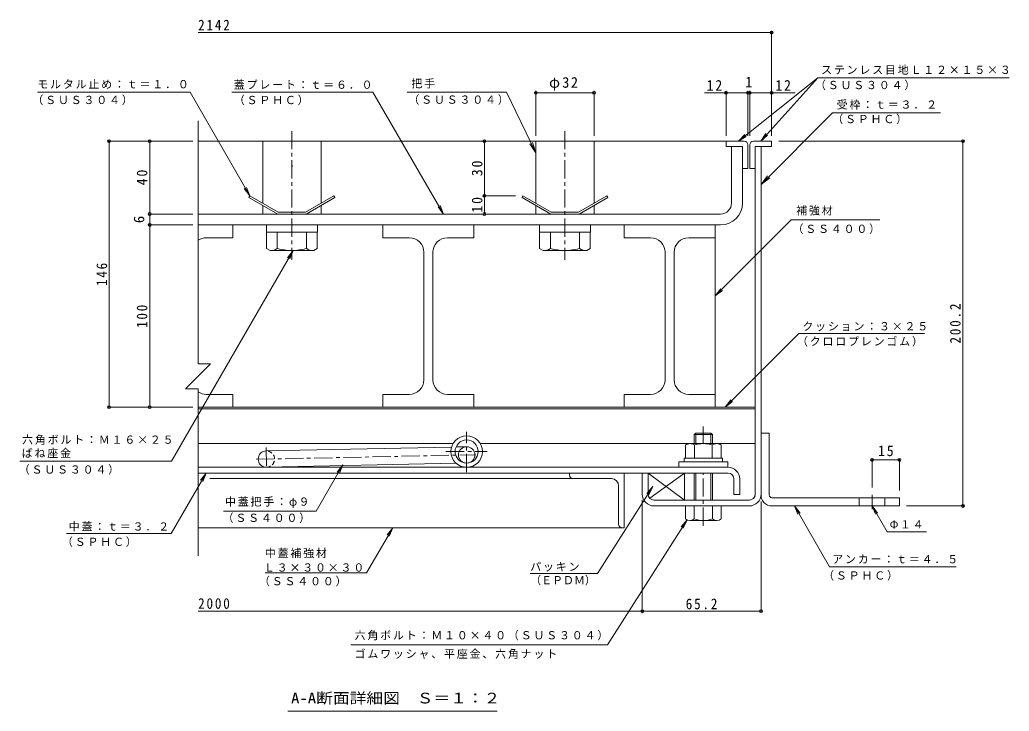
# Model space of a CAD drawing. Units: millimetres on the paper, enlarged 10 times, with parts at other scales. Extents: x -2685 to 2761, y -1962 to 1902.
# Drawn here: x 43 to 2761, y 5 to 1902 of the extents above; entities that cross this region are included whole.
import ezdxf
from ezdxf.enums import TextEntityAlignment as Align

# ---------------------------------------------------------------- set-up
doc = ezdxf.new("R2010")
doc.units = ezdxf.units.MM
doc.header["$LTSCALE"] = 10
doc.header["$PDMODE"] = 32
doc.header["$PDSIZE"] = 8
doc.linetypes.add('CHAIN1', pattern=[8, 5, -1, 1, -1])
doc.linetypes.add('DASHED1', pattern=[1.8, 1.2, -0.6])
for name, color, linetype, lineweight in [('D-1', 2, 'Continuous', 9), ('D-2', 3, 'Continuous', 9), ('D-3', 4, 'Continuous', 9), ('D-5', 7, 'Continuous', 9), ('D-6', 6, 'Continuous', 9), ('D-7', 5, 'Continuous', 5), ('D-8', 5, 'Continuous', 5), ('D-9', 134, 'Continuous', 5), ('D-A', 3, 'Continuous', 9), ('D-B', 6, 'Continuous', 9), ('D-C', 2, 'Continuous', 9), ('D-E', 3, 'Continuous', 9), ('D-F', 7, 'Continuous', 9)]:
    doc.layers.add(name, color=color, linetype=linetype, lineweight=lineweight)
doc.styles.add('ＭＳ ゴシック', font='')
doc.styles.get('ＭＳ ゴシック').set_extended_font_data('MS Gothic')

msp = doc.modelspace()

# ---------------------------------------------------------------- linework, layer by layer
at = {"layer": 'D-1'}
for p, q in [((2062.9, 600.2), (2062.9, 1554.2)), ((2078.9, 1554.2), (2062.9, 1554.2)), ((2078.9, 600.2), (2078.9, 1554.2)), ((1768.9, 600.2), (1768.9, 658.2)), ((2046.9, 584.2), (1784.9, 584.2)), ((1784.9, 568.2), (1895.4, 568.2)), ((2046.9, 568.2), (1945.4, 568.2))]:
    msp.add_line(p, q, dxfattribs=at)
msp.add_lwpolyline([(1752.9, 600.2), (1752.9, 658.2), (1768.9, 658.2)], dxfattribs=at)
for centre, radius, start, end in [((1784.9, 600.2), 32, 180, 270), ((1784.9, 600.2), 16, 180, 270), ((2046.9, 600.2), 16, 270, 0), ((2046.9, 600.2), 32, 270, 0)]:
    msp.add_arc(centre, radius, start, end, dxfattribs=at)
at = {"layer": 'D-2'}
for p, q in [((1997.9, 1554.21), (2027.9, 1554.21)), ((1997.9, 1554.21), (1997.9, 1399.21)), ((2027.9, 1399.21), (2027.9, 1554.21)), ((532.9, 1369.21), (1967.9, 1369.21)), ((532.9, 1339.21), (1967.9, 1339.21))]:
    msp.add_line(p, q, dxfattribs=at)
at = {"layer": 'D-2', "linetype": 'CHAIN1'}
for p, q in [((1270.4, 660.71), (1270.4, 771.69)), ((1213.65, 717.45), (1327.14, 717.45))]:
    msp.add_line(p, q, dxfattribs=at)
at = {"layer": 'D-2'}
for radius in [43.25, 31.75]:
    msp.add_circle((1270.4, 717.45), radius, dxfattribs=at)
for radius in [30, 60]:
    msp.add_arc((1967.9, 1399.21), radius, 270, 0, dxfattribs=at)
at = {"layer": 'D-3'}
for p, q in [((1982.9, 1569.21), (532.9, 1569.21)), ((1982.9, 1569.21), (1982.9, 1554.21)), ((2032.9, 1569.21), (1982.9, 1569.21)), ((1982.9, 1554.21), (2027.9, 1554.21)), ((2027.9, 1554.21), (2027.9, 1494.21)), ((2042.9, 1559.21), (2042.9, 1494.21)), ((2047.9, 1559.2), (2047.9, 1494.2)), ((2057.9, 1569.2), (2107.9, 1569.2)), ((2107.9, 1554.2), (2062.9, 1554.2)), ((2062.9, 1494.2), (2062.9, 1554.2)), ((2107.9, 1569.2), (2107.9, 1554.2)), ((789.33, 1504.1), (791.83, 1499.77)), ((2027.9, 1494.21), (2042.9, 1494.21)), ((2062.9, 1494.2), (2047.9, 1494.2)), ((674.95, 1419.2), (672.45, 1414.87)), ((672.45, 1414.87), (751.56, 1369.21)), ((674.95, 1419.2), (752.89, 1374.21)), ((905.84, 1419.21), (827.9, 1374.21)), ((908.34, 1414.88), (829.24, 1369.21)), ((905.84, 1419.21), (908.34, 1414.88)), ((1424.95, 1419.21), (1422.45, 1414.88)), ((1422.45, 1414.88), (1501.56, 1369.21)), ((1424.95, 1419.21), (1502.89, 1374.21)), ((1655.84, 1419.21), (1577.9, 1374.21)), ((1658.34, 1414.88), (1579.24, 1369.21)), ((1655.84, 1419.21), (1658.34, 1414.88)), ((751.56, 1369.21), (829.24, 1369.21)), ((827.9, 1374.21), (752.89, 1374.21)), ((1501.56, 1369.21), (1579.24, 1369.21)), ((1577.9, 1374.21), (1502.89, 1374.21))]:
    msp.add_line(p, q, dxfattribs=at)
for centre, start, end in [((2032.9, 1559.21), 0, 90), ((2057.9, 1559.2), 90, 180)]:
    msp.add_arc(centre, 10, start, end, dxfattribs=at)
at = {"layer": 'D-5'}
for p, q in [((2234.73, 1743.25), (2016.8, 1569.2)), ((2234.73, 1743.25), (2760.57, 1743.25)), ((91.62, 1703.96), (510.55, 1703.96)), ((625.51, 1703.96), (1012.69, 1703.96)), ((1206.99, 1369.21), (1012.69, 1703.96)), ((1379.98, 1703.96), (1106.73, 1703.96)), ((1379.98, 1703.96), (1460.4, 1536.87)), ((2275.29, 1647.25), (2078.9, 1450.17)), ((2275.29, 1647.25), (2571.63, 1647.25)), ((2016.81, 1569.21), (2034.14, 1587.22)), ((2016.81, 1569.21), (2038.21, 1582.12)), ((2077.93, 1569.2), (2096.94, 1585.43)), ((1460.4, 1536.87), (1443.97, 1561.97)), ((1460.4, 1536.87), (1451.03, 1565.37)), ((2078.9, 1450.17), (2097.12, 1474)), ((2078.9, 1450.17), (2102.66, 1468.48)), ((674.95, 1419.2), (659.73, 1439.04)), ((1206.99, 1369.21), (1191.73, 1389.01)), ((1206.99, 1369.21), (1197.37, 1392.28)), ((2405.39, 1353.42), (2161.84, 1353.42)), ((793.98, 1269.2), (778.76, 1249.37)), ((1952.9, 1144.48), (1972.73, 1159.7)), ((2182.94, 1041.3), (1980.85, 839.21)), ((2182.94, 1041.3), (2527.47, 1041.3)), ((1980.85, 839.21), (1996.07, 859.04)), ((1980.85, 839.21), (2000.68, 854.43)), ((460.04, 690.8), (43.05, 690.8)), ((930.41, 680.85), (915.14, 661.05)), ((930.41, 680.85), (920.79, 657.78)), ((458.81, 492.38), (555.05, 658.2)), ((555.05, 658.2), (539.79, 638.4)), ((555.05, 658.2), (545.43, 635.13)), ((1629.65, 383.08), (1781.38, 621.18)), ((1781.38, 621.18), (1765.31, 602.04)), ((1781.38, 621.18), (1770.81, 598.53)), ((2170.81, 568.2), (2180.38, 545.1)), ((2170.81, 568.2), (2186.03, 548.37)), ((2170.81, 568.2), (2267.22, 401.21)), ((2383.9, 568.2), (2393.46, 545.1)), ((2383.9, 568.2), (2399.12, 548.37)), ((2383.9, 568.2), (2425.01, 496.99)), ((1657.44, 187.07), (1875.85, 529.83)), ((1875.85, 529.83), (1859.78, 510.68)), ((1875.85, 529.83), (1865.28, 507.17)), ((171.08, 492.38), (458.81, 492.38)), ((995.69, 384.26), (1067.64, 508.2)), ((1067.64, 508.2), (1052.37, 488.4)), ((1067.64, 508.2), (1058.02, 485.13)), ((2425.01, 496.99), (2533.06, 496.99)), ((717.42, 384.26), (995.69, 384.26)), ((1445.09, 383.08), (1629.65, 383.08)), ((2267.22, 401.21), (2614.66, 401.21)), ((952.56, 187.07), (1657.44, 187.07)), ((1354.41, 4.86), (779.41, 4.86))]:
    msp.add_line(p, q, dxfattribs=at)
for points in [[(2234.73, 1743.25), (2077.93, 1569.2), (2092.09, 1589.8)], [(510.55, 1703.96), (674.95, 1419.2), (665.39, 1442.3)], [(2161.84, 1353.42), (1952.9, 1144.48), (1968.11, 1164.32)], [(460.04, 690.8), (793.98, 1269.2), (784.41, 1246.11)], [(603.01, 553.94), (856.74, 553.94), (930.41, 680.85)]]:
    msp.add_lwpolyline(points, dxfattribs=at)
at = {"layer": 'D-6'}
for p, q in [((2062.9, 1463.2), (2062.9, 1448.2)), ((532.9, 839.21), (2062.9, 839.21)), ((532.9, 834.21), (2062.9, 834.21)), ((1233.02, 739.21), (532.9, 739.21)), ((1307.78, 739.21), (1877.9, 739.21)), ((1962.9, 739.21), (2062.9, 739.21)), ((719.93, 719.2), (1228.96, 729.84)), ((1241.27, 730.1), (1269.93, 730.7)), ((720.87, 674.21), (1241.7, 685.1)), ((1270.4, 685.7), (1270.87, 685.71)), ((1768.9, 658.2), (1768.9, 600.2)), ((1773.41, 589.06), (1868.9, 658.2))]:
    msp.add_line(p, q, dxfattribs=at)
at = {"layer": 'D-6', "linetype": 'CHAIN1'}
for p, q in [((691.88, 696.11), (1295.68, 708.73)), ((719.74, 728.2), (720.99, 668.33))]:
    msp.add_line(p, q, dxfattribs=at)
at = {"layer": 'D-6'}
msp.add_lwpolyline([(1784.9, 584.2), (1868.9, 584.2), (1868.9, 658.2), (1768.9, 658.2), (1868.9, 584.2)], dxfattribs=at)
msp.add_circle((1270.4, 708.2), 22.5, dxfattribs=at)
msp.add_arc((720.4, 696.7), 22.5, 90, 270, dxfattribs=at)
at = {"layer": 'D-6', "linetype": 'DASHED1'}
msp.add_arc((720.4, 696.7), 22.5, 270, 90, dxfattribs=at)
at = {"layer": 'D-7'}
for p, q in [((1899.46, 768.2), (1895.4, 764.14)), ((1945.4, 764.14), (1895.4, 764.14)), ((1895.4, 739.2), (1895.4, 764.14)), ((1941.34, 768.2), (1899.46, 768.2)), ((1899.46, 739.2), (1899.46, 768.2)), ((1941.34, 768.2), (1945.4, 764.14)), ((1941.34, 739.2), (1941.34, 768.2)), ((1945.4, 764.14), (1945.4, 740.7)), ((1945.4, 764.14), (1945.4, 739.2)), ((1895.4, 658.2), (1895.4, 584.2)), ((1899.46, 584.2), (1899.46, 658.2)), ((1941.34, 584.2), (1941.34, 658.2)), ((1945.4, 658.2), (1945.4, 584.2)), ((1969.4, 568.2), (1871.4, 568.2)), ((1871.4, 532.68), (1871.4, 568.2)), ((1895.4, 568.2), (1895.4, 532.68)), ((1945.4, 568.2), (1945.4, 532.68)), ((1969.4, 532.68), (1969.4, 568.2)), ((1957.4, 528.2), (1883.4, 528.2))]:
    msp.add_line(p, q, dxfattribs=at)
at = {"layer": 'D-7', "linetype": 'CHAIN1'}
for p, q in [((1920.4, 739.2), (1920.4, 785.87)), ((1920.4, 513.81), (1920.4, 658.2))]:
    msp.add_line(p, q, dxfattribs=at)
at = {"layer": 'D-7', "color": 2, "lineweight": 9}
for p, q in [((1871.32, 735.41), (1877.9, 739.2)), ((1871.32, 735.41), (1871.32, 699.2)), ((1962.9, 739.2), (1877.9, 739.2)), ((1895.86, 735.41), (1895.86, 699.2)), ((1944.93, 735.41), (1944.93, 699.2))]:
    msp.add_line(p, q, dxfattribs=at)
at = {"layer": 'D-7', "color": 134}
for p, q in [((1852.9, 689.2), (1852.9, 674.2)), ((1852.9, 689.2), (1987.9, 689.2)), ((1987.9, 689.2), (1987.9, 674.2)), ((1852.9, 674.2), (1987.9, 674.2))]:
    msp.add_line(p, q, dxfattribs=at)
at = {"layer": 'D-7', "color": 6, "lineweight": 9}
for p, q in [((1867.9, 699.2), (1867.9, 689.2)), ((1867.9, 689.2), (1972.9, 689.2))]:
    msp.add_line(p, q, dxfattribs=at)
at = {"layer": 'D-7', "color": 2, "lineweight": 9}
msp.add_lwpolyline([(1962.9, 739.2), (1969.47, 735.41), (1969.47, 699.2), (1871.32, 699.2)], dxfattribs=at)
at = {"layer": 'D-7', "color": 6, "lineweight": 9}
msp.add_lwpolyline([(1867.9, 699.2), (1972.9, 699.2), (1972.9, 689.2)], dxfattribs=at)
at = {"layer": 'D-7', "color": 2, "lineweight": 9}
for centre, radius, start, end in [((1885.8, 710.32), 28.97, 94.38438, 120), ((1882.82, 715), 24.21, 57.42749, 88.18784), ((1920.4, 658), 81.2, 72.41188, 107.5881), ((1957.97, 715), 24.21, 91.81215, 122.57249), ((1954.99, 710.32), 28.97, 59.99998, 85.6156)]:
    msp.add_arc(centre, radius, start, end, dxfattribs=at)
at = {"layer": 'D-7'}
for centre, radius, start, end in [((1883.4, 546.53), 18.33, 229.1022, 310.89809), ((1920.4, 600.28), 72.08, 249.70546, 290.29454), ((1957.4, 546.53), 18.33, 229.10191, 310.8978)]:
    msp.add_arc(centre, radius, start, end, dxfattribs=at)
at = {"layer": 'D-8'}
for p, q in [((532.9, 1339.21), (1952.9, 1339.21)), ((1952.9, 1339.21), (1952.9, 839.21)), ((1952.9, 839.21), (532.9, 839.21))]:
    msp.add_line(p, q, dxfattribs=at)
at = {"layer": 'D-9'}
for p, q in [((627.9, 1339.21), (532.9, 1339.21)), ((627.9, 1304.21), (627.9, 1339.21)), ((720.9, 1319.21), (720.9, 1274.83)), ((750.4, 1274.69), (750.4, 1319.21)), ((830.4, 1274.69), (830.4, 1319.21)), ((859.9, 1319.21), (859.9, 1274.69)), ((1470.9, 1319.21), (1470.9, 1274.83)), ((1500.4, 1274.69), (1500.4, 1319.21)), ((1580.4, 1274.69), (1580.4, 1319.21)), ((1609.9, 1319.21), (1609.9, 1274.83)), ((555.4, 1304.21), (627.9, 1304.21)), ((1112.9, 1304.21), (1040.4, 1304.21)), ((1217.9, 1304.21), (1290.4, 1304.21)), ((1775.4, 1304.21), (1702.9, 1304.21)), ((1880.4, 1304.21), (1952.9, 1304.21)), ((730.44, 1269.33), (720.9, 1274.83)), ((850.4, 1269.2), (730.65, 1269.2)), ((850.4, 1269.2), (859.9, 1274.69)), ((1152.9, 914.21), (1152.9, 1264.21)), ((1177.9, 914.21), (1177.9, 1264.21)), ((1480.44, 1269.33), (1470.9, 1274.83)), ((1600.4, 1269.2), (1480.65, 1269.2)), ((1600.4, 1269.2), (1609.9, 1274.69)), ((1815.4, 914.21), (1815.4, 1264.21)), ((1840.4, 914.21), (1840.4, 1264.21)), ((555.4, 874.21), (627.9, 874.21)), ((627.9, 839.21), (627.9, 874.21)), ((1040.4, 874.21), (1040.4, 839.21)), ((1112.9, 874.21), (1040.4, 874.21)), ((1217.9, 874.21), (1290.4, 874.21)), ((1290.4, 839.21), (1290.4, 874.21)), ((1702.9, 839.21), (1702.9, 874.21)), ((1775.4, 874.21), (1702.9, 874.21)), ((1880.4, 874.21), (1952.9, 874.21)), ((1952.9, 874.21), (1952.9, 839.21)), ((627.9, 839.21), (532.9, 839.21)), ((1290.4, 839.21), (1040.4, 839.21)), ((1702.9, 839.21), (1952.9, 839.21))]:
    msp.add_line(p, q, dxfattribs=at)
for points in [[(1290.4, 1304.21), (1290.4, 1339.21), (1040.4, 1339.21), (1040.4, 1304.21)], [(1702.9, 1304.21), (1702.9, 1339.21), (1952.9, 1339.21), (1952.9, 1304.21)]]:
    msp.add_lwpolyline(points, dxfattribs=at)
for centre, radius, start, end in [((555.4, 1264.21), 40, 90, 124.22875), ((1112.9, 1264.21), 40, 0, 90), ((1217.9, 1264.21), 40, 90, 180), ((1775.4, 1264.21), 40, 0, 90), ((1880.4, 1264.21), 40, 90, 180), ((731.68, 1303.71), 34.53, 267.86055, 302.81094), ((790.4, 1417.8), 148.6, 254.38446, 285.61554), ((849.11, 1303.71), 34.53, 237.18906, 272.13945), ((1481.68, 1303.71), 34.53, 267.86055, 302.81094), ((1540.4, 1417.8), 148.6, 254.38446, 285.61554), ((1599.11, 1303.71), 34.53, 237.18906, 272.13945), ((1112.9, 914.21), 40, 270, 0), ((1217.9, 914.21), 40, 180, 270), ((1775.4, 914.21), 40, 270, 0), ((1880.4, 914.21), 40, 180, 270), ((555.4, 914.21), 40, 235.77125, 270)]:
    msp.add_arc(centre, radius, start, end, dxfattribs=at)
at = {"layer": 'D-A'}
for p, q in [((1988.4, 674.2), (532.9, 674.2)), ((532.9, 658.2), (1988.4, 658.2)), ((2004.4, 642.2), (2004.4, 599.2)), ((2020.4, 642.2), (2020.4, 599.2)), ((2004.4, 599.2), (2020.4, 599.2))]:
    msp.add_line(p, q, dxfattribs=at)
for radius in [32, 16]:
    msp.add_arc((1988.4, 642.2), radius, 0, 90, dxfattribs=at)
at = {"layer": 'D-B'}
for p, q in [((1552.9, 658.2), (541.27, 658.2)), ((1552.9, 658.2), (1702.9, 658.2)), ((1552.9, 653.2), (1552.9, 658.2)), ((1702.9, 658.2), (1702.9, 508.2)), ((1562.9, 643.2), (564.78, 643.2)), ((1562.9, 643.2), (1667.9, 643.2)), ((1687.9, 518.2), (1687.9, 623.2)), ((1697.9, 508.2), (532.9, 508.2)), ((1697.9, 508.2), (1702.9, 508.2))]:
    msp.add_line(p, q, dxfattribs=at)
for centre, radius, start, end in [((1562.9, 653.2), 10, 180, 270), ((1667.9, 623.2), 20, 0, 90), ((1697.9, 518.2), 10, 180, 270)]:
    msp.add_arc(centre, radius, start, end, dxfattribs=at)
at = {"layer": 'D-C', "linetype": 'CHAIN1'}
for p, q in [((790.4, 1596.88), (790.4, 1243.57)), ((1540.4, 1596.88), (1540.4, 1243.57))]:
    msp.add_line(p, q, dxfattribs=at)
at = {"layer": 'D-C'}
for p, q in [((710.4, 1569.21), (870.4, 1569.21)), ((710.4, 1398.74), (710.4, 1569.21)), ((870.4, 1398.74), (870.4, 1569.21)), ((1460.4, 1569.21), (1620.4, 1569.21)), ((1460.4, 1398.74), (1460.4, 1569.21)), ((1620.4, 1398.74), (1620.4, 1569.21)), ((710.4, 1369.21), (710.4, 1392.97)), ((870.4, 1369.21), (870.4, 1392.97)), ((1460.4, 1369.21), (1460.4, 1392.97)), ((1620.4, 1369.21), (1620.4, 1392.97)), ((870.4, 1369.21), (710.4, 1369.21)), ((1620.4, 1369.21), (1460.4, 1369.21))]:
    msp.add_line(p, q, dxfattribs=at)
at = {"layer": 'D-C', "color": 134, "lineweight": 5}
for p, q in [((720.4, 1339.21), (860.4, 1339.21)), ((860.4, 1339.21), (860.4, 1319.21)), ((1470.4, 1339.21), (1610.4, 1339.21)), ((1610.4, 1339.21), (1610.4, 1319.21))]:
    msp.add_line(p, q, dxfattribs=at)
for points in [[(720.4, 1339.21), (720.4, 1319.21), (860.4, 1319.21)], [(1470.4, 1339.21), (1470.4, 1319.21), (1610.4, 1319.21)]]:
    msp.add_lwpolyline(points, dxfattribs=at)
at = {"layer": 'D-E'}
for p, q in [((2078.9, 768.21), (2078.9, 600.2)), ((2078.9, 768.21), (2101.4, 768.21)), ((2101.4, 598.2), (2101.4, 768.21)), ((2108.9, 590.7), (2458.9, 590.7)), ((2348.9, 568.2), (2348.9, 590.7)), ((2418.9, 568.2), (2418.9, 590.7)), ((2458.9, 590.7), (2458.9, 568.2)), ((2458.9, 568.2), (2108.9, 568.2))]:
    msp.add_line(p, q, dxfattribs=at)
at = {"layer": 'D-E', "linetype": 'CHAIN1'}
msp.add_line((2383.9, 559.47), (2383.9, 598.92), dxfattribs=at)
at = {"layer": 'D-E'}
for radius, start in [(30, 176.17647), (7.5, 180.00027)]:
    msp.add_arc((2108.9, 598.2), radius, start, 270, dxfattribs=at)
at = {"layer": 'D-F'}
for p, q in [((2107.9, 1867.19), (532.9, 1867.19)), ((2107.9, 1584.2), (2107.9, 1872.19)), ((1460.4, 1584.2), (1460.4, 1706.83)), ((1460.4, 1701.83), (1620.4, 1701.83)), ((1620.4, 1584.2), (1620.4, 1706.83)), ((1923.33, 1701.83), (2042.9, 1701.83)), ((1982.9, 1584.2), (1982.9, 1706.83)), ((2042.9, 1584.2), (2042.9, 1706.83)), ((2042.9, 1701.83), (2047.9, 1701.83)), ((2047.9, 1584.2), (2047.9, 1706.83)), ((2047.9, 1701.83), (2172.25, 1701.83)), ((532.9, 1624.96), (532.9, 958.44)), ((517.9, 1569.21), (285.35, 1569.21)), ((288.35, 839.21), (288.35, 1569.21)), ((399.79, 1369.21), (399.79, 1569.21)), ((1319.07, 1419.21), (1319.07, 1569.21)), ((2636.52, 1569.2), (2127.9, 1569.2)), ((2633.52, 568.2), (2633.52, 1569.2)), ((1316.07, 1419.21), (1404.95, 1419.21)), ((1319.07, 1369.21), (1319.07, 1419.21)), ((517.9, 1369.21), (394.79, 1369.21)), ((399.79, 1339.21), (399.79, 1369.21)), ((517.9, 1339.21), (394.79, 1339.21)), ((399.79, 839.21), (399.79, 1339.21)), ((532.9, 889.63), (498.49, 889.63)), ((532.9, 889.63), (532.9, 431.66)), ((285.35, 839.21), (517.9, 839.21)), ((2383.9, 697.45), (2383.9, 618.92)), ((2383.9, 694.45), (2458.9, 694.45)), ((2458.9, 697.45), (2458.9, 610.7)), ((1752.89, 585.2), (1752.89, 274.31)), ((2078.9, 276.31), (2078.9, 580.2)), ((2636.52, 568.2), (2478.9, 568.2)), ((1752.89, 279.31), (532.9, 279.31)), ((1752.89, 279.31), (2078.9, 279.31))]:
    msp.add_line(p, q, dxfattribs=at)
msp.add_lwpolyline([(532.9, 958.44), (567.3, 958.44), (498.49, 889.63)], dxfattribs=at)
for p in [(2107.9, 1867.19), (1460.4, 1701.83), (1620.4, 1701.83), (1982.9, 1701.83), (2042.9, 1701.83), (2047.9, 1701.83), (2107.9, 1701.83), (288.35, 1569.21), (399.79, 1569.21), (1319.07, 1569.21), (2633.52, 1569.2), (1319.07, 1419.21), (399.79, 1369.21), (1319.07, 1369.21), (399.79, 1339.21), (288.35, 839.21), (399.79, 839.21), (2383.9, 694.45), (2458.9, 694.45), (2633.52, 568.2), (1752.89, 279.31), (2078.9, 279.31)]:
    msp.add_point(p, dxfattribs=at)

# ---------------------------------------------------------------- texts
at = {"layer": 'D-5', "style": 'ＭＳ ゴシック'}
msp.add_text('（ＥＰＤＭ）', height=21.99, dxfattribs=at).set_placement((1445.09, 346.52), align=Align.BOTTOM_LEFT)
at = {"layer": 'D-5', "color": 2, "style": 'ＭＳ ゴシック', "width": 1.15}
msp.add_text('A-A断面詳細図\u3000Ｓ＝１：２', height=29.33, dxfattribs=at).set_placement((788.16, 17.36), align=Align.BOTTOM_LEFT)
at = {"layer": 'D-5', "char_height": 21.99, "attachment_point": 7, "style": 'ＭＳ ゴシック'}
for s, insert in [('\\T1.17;ステンレス目地Ｌ１２×１５×３', (2243.92, 1751.42)), ('\\T1.17;モルタル止め：ｔ＝１．０', (91.22, 1712.96)), ('\\T1.17;把手', (1118.82, 1713.79)), ('\\T1.17;蓋プレート：ｔ＝６．０', (630.84, 1711.5)), ('\\T1.17;（ＳＵＳ３０４）', (2227.09, 1708.98)), ('\\T1.17;（ＳＵＳ３０４）', (77.66, 1668.05)), ('\\T1.17;（ＳＰＨＣ）', (630.84, 1667.84)), ('\\T1.17;（ＳＵＳ３０４）', (1110.41, 1668.89)), ('\\T1.17;受枠：ｔ＝３．２', (2286.79, 1655.8)), ('\\T1.17;（ＳＰＨＣ）', (2274.63, 1615.66)), ('\\T1.17;補強材', (2175.59, 1364.9)), ('\\T1.17;（ＳＳ４００）', (2165.39, 1314.38)), ('\\T1.17;クッション：３×２５', (2192.49, 1047.62)), ('\\T1.17;（クロロプレンゴム）', (2177.67, 1005.52)), ('\\T1.17;六角ボルト：Ｍ１６×２５', (49.58, 736.15)), ('\\T1.17;ばね座金', (48.53, 699.43)), ('\\T1.17;（ＳＵＳ３０４）', (40.27, 653.87)), ('\\T1.17;中蓋把手：φ９', (606.73, 562.82)), ('\\T1.17;（ＳＳ４００）', (600.09, 521.28)), ('\\T1.17;中蓋：ｔ＝３．２', (177.52, 498.07)), ('\\T1.17;Φ１４', (2432.31, 505.51)), ('\\T1.17;（ＳＰＨＣ）', (158.84, 455.51)), ('\\T1.17;中蓋補強材', (716.13, 424.75)), ('\\T1.17;Ｌ３×３０×３０', (713.79, 387.56)), ('\\T1.17;パッキン', (1445.09, 387.91)), ('\\T1.17;アンカー：ｔ＝４．５', (2274.52, 409.73)), ('\\T1.17;（ＳＰＨＣ）', (2249.54, 363.13)), ('\\T1.17;（ＳＳ４００）', (699.94, 347.43)), ('\\T1.17;六角ボルト：Ｍ１０×４０（ＳＵＳ３０４）', (962.71, 199.09)), ('\\T1.17;ゴムワッシャ、平座金、六角ナット', (962.71, 148.27))]:
    msp.add_mtext(s, dxfattribs=dict(at, insert=insert))
at = {"layer": 'D-F', "color": 2, "style": 'ＭＳ ゴシック'}
msp.add_text('1', height=29.33, dxfattribs=at).set_placement((2035.4, 1707.83), align=Align.BOTTOM_LEFT)
msp.add_text('6', height=29.33, rotation=90, dxfattribs=at).set_placement((393.79, 1344.21), align=Align.BOTTOM_LEFT)
at = {"layer": 'D-F', "color": 2, "char_height": 29.33, "attachment_point": 7, "style": 'ＭＳ ゴシック'}
for s, insert in [('\\T1.28;\\W0.9;2142', (532.9, 1873.19)), ('\\T1.19;φ32', (1496.65, 1707.83)), ('\\T1.27;\\W0.95;12', (1929.43, 1707.83)), ('\\T1.27;\\W0.95;12', (2118.17, 1707.83)), ('\\T1.27;\\W0.95;15', (2400.15, 704.45)), ('\\T1.28;\\W0.9;2000', (532.9, 285.31)), ('\\T1.28;\\W0.9;65.2', (1872.14, 284.31))]:
    msp.add_mtext(s, dxfattribs=dict(at, insert=insert))
at = {"layer": 'D-F', "color": 2, "char_height": 29.33, "attachment_point": 7, "rotation": 90, "style": 'ＭＳ ゴシック'}
for s, insert in [('\\T1.27;\\W0.95;30', (1314.07, 1472.96)), ('\\T1.27;\\W0.95;40', (393.79, 1447.96)), ('\\T1.27;\\W0.95;10', (1314.07, 1372.96)), ('\\T1.27;\\W0.9;146', (283.35, 1171.71)), ('\\T1.27;\\W0.9;100', (393.79, 1056.71)), ('\\T1.28;\\W0.9;200.2', (2627.52, 1013.7))]:
    msp.add_mtext(s, dxfattribs=dict(at, insert=insert))

doc.saveas('drawing.dxf')
